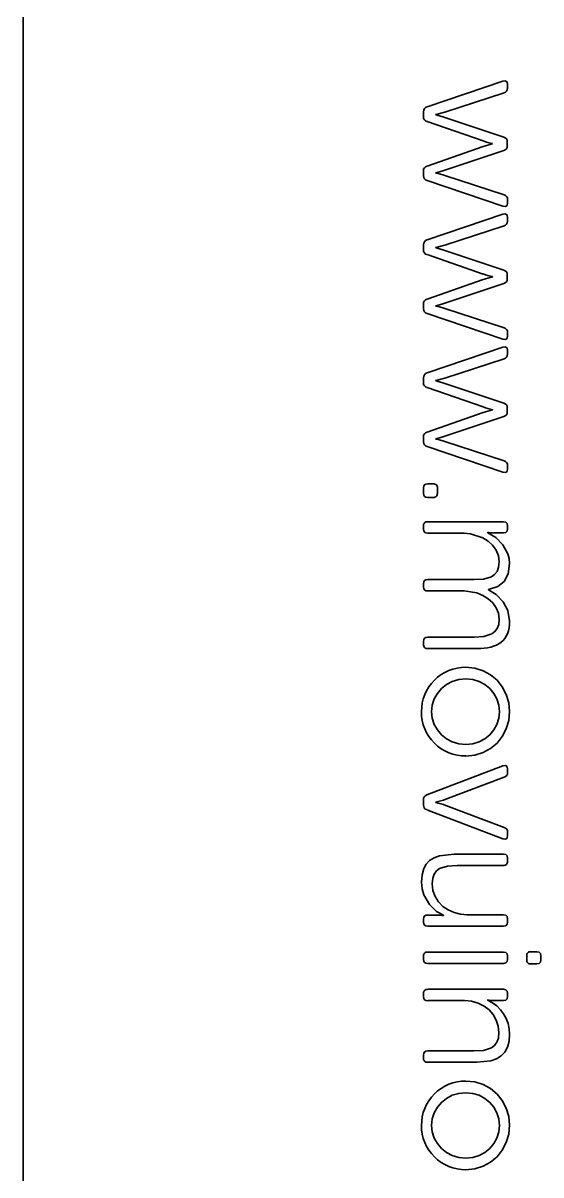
# Model space of a CAD drawing. Extents: x 327 to 941, y 153 to 765.
# Drawn here: x 835.78 to 845.1, y 414.06 to 434.78 of the extents above; entities that cross this region are included whole.
import ezdxf

# ---------------------------------------------------------------- set-up
doc = ezdxf.new("R2010")
doc.units = 0

msp = doc.modelspace()

# ---------------------------------------------------------------- linework, layer by layer
at = {"color": 7, "lineweight": 35}
for p, q in [((835.78, 421.625), (835.78, 448.5)), ((835.78, 448.5), (835.78, 392.5)), ((835.78, 392.5), (835.78, 419.375))]:
    msp.add_line(p, q, dxfattribs=at)
at = {"color": 7, "lineweight": 35, "ltscale": 0.036023}
for p, q in [((843.046, 433.271), (844.41, 433.734)), ((844.41, 431.483), (843.046, 431.945)), ((843.046, 430.878), (844.41, 431.341)), ((844.41, 429.09), (843.046, 429.553)), ((843.046, 428.486), (844.41, 428.949)), ((844.41, 426.698), (843.046, 427.16))]:
    msp.add_line(p, q, dxfattribs=at)
at = {"color": 7, "lineweight": 35, "ltscale": 0.027966}
for p, q in [((844.431, 433.523), (843.367, 433.178)), ((844.431, 431.131), (843.367, 430.785)), ((844.431, 428.739), (843.367, 428.393))]:
    msp.add_line(p, q, dxfattribs=at)
at = {"color": 7, "lineweight": 35, "ltscale": 0.001576}
for p, q in [((844.494, 433.671), (844.494, 433.608)), ((844.494, 431.606), (844.494, 431.543)), ((844.494, 431.278), (844.494, 431.215)), ((844.494, 429.213), (844.494, 429.15)), ((844.494, 428.886), (844.494, 428.823)), ((844.494, 426.821), (844.494, 426.758))]:
    msp.add_line(p, q, dxfattribs=at)
at = {"color": 7, "lineweight": 35, "ltscale": 0.002335}
msp.add_line((842.982, 433.09), (842.982, 433.184), dxfattribs=at)
at = {"color": 7, "lineweight": 35, "ltscale": 0.00421}
for p, q in [((843.367, 433.178), (843.205, 433.132)), ((843.367, 430.785), (843.205, 430.74)), ((843.367, 428.393), (843.205, 428.348))]:
    msp.add_line(p, q, dxfattribs=at)
at = {"color": 7, "lineweight": 35, "ltscale": 0.000146484}
for p, q in [((843.205, 433.132), (843.205, 433.127)), ((844.221, 432.604), (844.221, 432.609)), ((843.205, 432.087), (843.205, 432.081)), ((843.205, 430.74), (843.205, 430.734)), ((844.221, 430.211), (844.221, 430.217)), ((843.205, 428.348), (843.205, 428.342)), ((844.221, 427.819), (844.221, 427.825)), ((843.205, 427.302), (843.205, 427.296)), ((843.34, 418.724), (843.34, 418.73))]:
    msp.add_line(p, q, dxfattribs=at)
at = {"color": 7, "lineweight": 35, "ltscale": 0.002763}
for p, q in [((843.205, 433.127), (843.311, 433.097)), ((843.205, 430.734), (843.311, 430.704)), ((843.205, 428.342), (843.311, 428.312))]:
    msp.add_line(p, q, dxfattribs=at)
at = {"color": 7, "lineweight": 35, "ltscale": 0.001469}
for p, q in [((843.311, 433.097), (843.367, 433.078)), ((843.311, 430.704), (843.367, 430.686)), ((843.311, 428.312), (843.367, 428.293))]:
    msp.add_line(p, q, dxfattribs=at)
at = {"color": 7, "lineweight": 35, "ltscale": 0.027937}
for p, q in [((843.367, 433.078), (844.428, 432.727)), ((843.367, 430.686), (844.428, 430.334)), ((843.367, 428.293), (844.428, 427.942))]:
    msp.add_line(p, q, dxfattribs=at)
at = {"color": 7, "lineweight": 35, "ltscale": 0.02678}
for p, q in [((844.058, 432.658), (843.046, 433.006)), ((844.058, 430.265), (843.046, 430.614)), ((844.058, 427.873), (843.046, 428.221))]:
    msp.add_line(p, q, dxfattribs=at)
at = {"color": 7, "lineweight": 35, "ltscale": 0.026805}
for p, q in [((843.046, 432.207), (844.058, 432.558)), ((843.046, 429.814), (844.058, 430.166)), ((843.046, 427.422), (844.058, 427.774))]:
    msp.add_line(p, q, dxfattribs=at)
at = {"color": 7, "lineweight": 35, "ltscale": 0.02794}
for p, q in [((844.428, 432.486), (843.367, 432.135)), ((844.428, 430.094), (843.367, 429.742)), ((844.428, 427.702), (843.367, 427.35))]:
    msp.add_line(p, q, dxfattribs=at)
at = {"color": 7, "lineweight": 35, "ltscale": 0.0018}
msp.add_line((844.488, 432.643), (844.488, 432.571), dxfattribs=at)
at = {"color": 7, "lineweight": 35, "ltscale": 0.002325}
for p, q in [((842.982, 432.03), (842.982, 432.123)), ((842.982, 429.637), (842.982, 429.73)), ((842.982, 427.245), (842.982, 427.338))]:
    msp.add_line(p, q, dxfattribs=at)
at = {"color": 7, "lineweight": 35, "ltscale": 0.002765}
for p, q in [((843.311, 432.117), (843.205, 432.087)), ((843.311, 429.724), (843.205, 429.694)), ((843.311, 427.332), (843.205, 427.302))]:
    msp.add_line(p, q, dxfattribs=at)
at = {"color": 7, "lineweight": 35, "ltscale": 0.001467}
for p, q in [((843.367, 432.135), (843.311, 432.117)), ((843.367, 429.742), (843.311, 429.724)), ((843.367, 427.35), (843.311, 427.332))]:
    msp.add_line(p, q, dxfattribs=at)
at = {"color": 7, "lineweight": 35, "ltscale": 0.027964}
for p, q in [((843.367, 432.036), (844.431, 431.69)), ((843.367, 429.643), (844.431, 429.297)), ((843.367, 427.251), (844.431, 426.905))]:
    msp.add_line(p, q, dxfattribs=at)
at = {"color": 7, "lineweight": 35, "ltscale": 0.002334}
for p, q in [((842.982, 430.698), (842.982, 430.791)), ((842.982, 428.306), (842.982, 428.399))]:
    msp.add_line(p, q, dxfattribs=at)
at = {"color": 7, "lineweight": 35, "ltscale": 0.001801}
for p, q in [((844.488, 430.25), (844.488, 430.178)), ((844.488, 427.858), (844.488, 427.786))]:
    msp.add_line(p, q, dxfattribs=at)
at = {"color": 7, "lineweight": 35, "ltscale": 0.000145721}
msp.add_line((843.205, 429.694), (843.205, 429.688), dxfattribs=at)
at = {"color": 7, "lineweight": 35, "ltscale": 0.002557}
for p, q in [((843.058, 426.49), (843.16, 426.49)), ((843.16, 426.246), (843.058, 426.246))]:
    msp.add_line(p, q, dxfattribs=at)
at = {"color": 7, "lineweight": 35, "ltscale": 0.00248}
for p, q in [((842.982, 426.319), (842.982, 426.418)), ((843.232, 426.418), (843.232, 426.319))]:
    msp.add_line(p, q, dxfattribs=at)
at = {"color": 7, "lineweight": 35, "ltscale": 0.00143}
for p, q in [((842.982, 425.676), (842.982, 425.733)), ((844.494, 419.758), (844.494, 419.701)), ((842.982, 417.936), (842.982, 417.993)), ((844.494, 417.993), (844.494, 417.936)), ((842.982, 417.266), (842.982, 417.323))]:
    msp.add_line(p, q, dxfattribs=at)
at = {"color": 7, "lineweight": 35, "ltscale": 0.034038}
for p, q in [((843.058, 425.808), (844.419, 425.808)), ((844.419, 418.534), (843.058, 418.534)), ((843.058, 418.069), (844.419, 418.069)), ((844.419, 417.864), (843.058, 417.864)), ((843.058, 417.398), (844.419, 417.398))]:
    msp.add_line(p, q, dxfattribs=at)
at = {"color": 7, "lineweight": 35, "ltscale": 0.016382}
for p, q in [((843.713, 425.604), (843.058, 425.604)), ((843.713, 424.563), (843.058, 424.563))]:
    msp.add_line(p, q, dxfattribs=at)
at = {"color": 7, "lineweight": 35, "ltscale": 0.000154877}
for p, q in [((844.137, 425.619), (844.137, 425.612)), ((844.152, 424.591), (844.152, 424.584)), ((843.202, 420.765), (843.202, 420.758))]:
    msp.add_line(p, q, dxfattribs=at)
at = {"color": 7, "lineweight": 35, "ltscale": 0.004358}
for p, q in [((844.419, 425.607), (844.245, 425.607)), ((843.058, 418.733), (843.232, 418.733)), ((844.419, 417.197), (844.245, 417.197))]:
    msp.add_line(p, q, dxfattribs=at)
at = {"color": 7, "lineweight": 35, "ltscale": 0.001353}
msp.add_line((844.494, 425.733), (844.494, 425.679), dxfattribs=at)
at = {"color": 7, "lineweight": 35, "ltscale": 0.001421}
for p, q in [((842.982, 424.636), (842.982, 424.693)), ((844.494, 418.664), (844.494, 418.607)), ((842.982, 416.16), (842.982, 416.217))]:
    msp.add_line(p, q, dxfattribs=at)
at = {"color": 7, "lineweight": 35, "ltscale": 0.020894}
for p, q in [((843.058, 424.768), (843.893, 424.768)), ((843.058, 423.731), (843.893, 423.731))]:
    msp.add_line(p, q, dxfattribs=at)
at = {"color": 7, "lineweight": 35, "ltscale": 0.001352}
for p, q in [((842.982, 423.602), (842.982, 423.656)), ((842.982, 418.607), (842.982, 418.661)), ((844.494, 417.323), (844.494, 417.269))]:
    msp.add_line(p, q, dxfattribs=at)
at = {"color": 7, "lineweight": 35, "ltscale": 0.022169}
for p, q in [((843.944, 423.526), (843.058, 423.526)), ((843.944, 416.085), (843.058, 416.085))]:
    msp.add_line(p, q, dxfattribs=at)
at = {"color": 7, "lineweight": 35, "ltscale": 0.053751}
msp.add_line((835.78, 419.425), (835.78, 421.575), dxfattribs=at)
at = {"color": 7, "lineweight": 35, "ltscale": 0.036627}
msp.add_line((843.04, 420.894), (844.407, 421.42), dxfattribs=at)
at = {"color": 7, "lineweight": 35, "ltscale": 0.001653}
msp.add_line((844.494, 421.363), (844.494, 421.296), dxfattribs=at)
at = {"color": 7, "lineweight": 35, "ltscale": 0.028064}
msp.add_line((844.434, 421.215), (843.385, 420.816), dxfattribs=at)
at = {"color": 7, "lineweight": 35, "ltscale": 0.002472}
msp.add_line((842.982, 420.71), (842.982, 420.809), dxfattribs=at)
at = {"color": 7, "lineweight": 35, "ltscale": 0.028039}
msp.add_line((843.385, 420.704), (844.434, 420.307), dxfattribs=at)
at = {"color": 7, "lineweight": 35, "ltscale": 0.036625}
msp.add_line((844.407, 420.103), (843.04, 420.629), dxfattribs=at)
at = {"color": 7, "lineweight": 35, "ltscale": 0.001572}
msp.add_line((844.494, 420.226), (844.494, 420.164), dxfattribs=at)
at = {"color": 7, "lineweight": 35, "ltscale": 0.02216}
msp.add_line((843.533, 419.83), (844.419, 419.83), dxfattribs=at)
at = {"color": 7, "lineweight": 35, "ltscale": 0.020808}
msp.add_line((844.419, 419.625), (843.587, 419.625), dxfattribs=at)
at = {"color": 7, "lineweight": 35, "ltscale": 0.016226}
msp.add_line((843.77, 418.739), (844.419, 418.739), dxfattribs=at)
at = {"color": 7, "lineweight": 35, "ltscale": 0.001878}
for p, q in [((844.84, 417.927), (844.84, 418.002)), ((845.095, 418.002), (845.095, 417.927))]:
    msp.add_line(p, q, dxfattribs=at)
at = {"color": 7, "lineweight": 35, "ltscale": 0.002704}
for p, q in [((844.912, 418.075), (845.02, 418.075)), ((845.02, 417.855), (844.912, 417.855))]:
    msp.add_line(p, q, dxfattribs=at)
at = {"color": 7, "lineweight": 35, "ltscale": 0.016605}
msp.add_line((843.722, 417.194), (843.058, 417.194), dxfattribs=at)
at = {"color": 7, "lineweight": 35, "ltscale": 0.00015564}
msp.add_line((844.137, 417.209), (844.137, 417.203), dxfattribs=at)
at = {"color": 7, "lineweight": 35, "ltscale": 0.020816}
msp.add_line((843.058, 416.289), (843.89, 416.289), dxfattribs=at)
at = {"color": 7, "lineweight": 35}
for points in [[(844.41, 433.734), (844.457, 433.737), (844.485, 433.716), (844.494, 433.671)], [(844.494, 431.543), (844.485, 431.498), (844.457, 431.478), (844.41, 431.483)], [(844.41, 431.341), (844.457, 431.345), (844.485, 431.324), (844.494, 431.278)], [(844.494, 429.15), (844.485, 429.106), (844.457, 429.086), (844.41, 429.09)], [(844.41, 428.949), (844.457, 428.953), (844.485, 428.931), (844.494, 428.886)], [(844.494, 426.758), (844.485, 426.714), (844.457, 426.694), (844.41, 426.698)], [(844.344, 425.087), (844.33, 425.196), (844.288, 425.297), (844.225, 425.386), (844.143, 425.461), (844.047, 425.521), (843.827, 425.594), (843.713, 425.604)], [(844.137, 425.612), (844.284, 425.528), (844.41, 425.396), (844.497, 425.234), (844.522, 425.146), (844.53, 425.056)], [(844.419, 425.808), (844.461, 425.8), (844.486, 425.775), (844.494, 425.733)], [(844.494, 425.679), (844.486, 425.639), (844.461, 425.615), (844.419, 425.607)], [(843.893, 424.768), (844.059, 424.777), (844.203, 424.819), (844.26, 424.859), (844.305, 424.915), (844.334, 424.989), (844.344, 425.087)], [(844.53, 425.056), (844.507, 424.871), (844.436, 424.735), (844.317, 424.643), (844.152, 424.591)], [(844.152, 424.584), (844.292, 424.499), (844.413, 424.37), (844.499, 424.21), (844.53, 424.028)], [(844.344, 424.056), (844.33, 424.165), (844.29, 424.263), (844.227, 424.35), (844.146, 424.424), (844.05, 424.484), (843.943, 424.528), (843.713, 424.563)], [(843.893, 423.731), (844.068, 423.743), (844.21, 423.791), (844.266, 423.834), (844.308, 423.89), (844.335, 423.963), (844.344, 424.056)], [(843.746, 423.19), (843.908, 423.174), (844.057, 423.127), (844.19, 423.053), (844.305, 422.956), (844.399, 422.838), (844.47, 422.703), (844.515, 422.554), (844.531, 422.394)], [(843.746, 422.98), (843.618, 422.968), (843.501, 422.933), (843.396, 422.878), (843.306, 422.807), (843.232, 422.721), (843.176, 422.621), (843.141, 422.509), (843.129, 422.391), (843.141, 422.274), (843.176, 422.163), (843.232, 422.064), (843.306, 421.977), (843.396, 421.906), (843.501, 421.851), (843.619, 421.816), (843.745, 421.804)], [(843.745, 421.804), (843.871, 421.816), (843.985, 421.851), (844.087, 421.906), (844.176, 421.977), (844.248, 422.064), (844.302, 422.163), (844.336, 422.274), (844.347, 422.391), (844.336, 422.509), (844.302, 422.621), (844.248, 422.721), (844.176, 422.807), (844.088, 422.878), (843.985, 422.933), (843.87, 422.968), (843.746, 422.98)], [(844.531, 422.394), (844.515, 422.233), (844.47, 422.083), (844.399, 421.947), (844.305, 421.828), (844.19, 421.731), (844.057, 421.657), (843.908, 421.61), (843.745, 421.594)], [(844.407, 421.42), (844.455, 421.426), (844.472, 421.42), (844.49, 421.395), (844.494, 421.363)], [(844.494, 420.164), (844.49, 420.129), (844.485, 420.117), (844.472, 420.103), (844.456, 420.097), (844.407, 420.103)], [(842.946, 419.325), (842.957, 419.459), (842.987, 419.569), (843.031, 419.649), (843.091, 419.713), (843.173, 419.765), (843.273, 419.801), (843.533, 419.83)], [(844.419, 419.83), (844.461, 419.822), (844.486, 419.798), (844.494, 419.758)], [(843.587, 419.625), (843.415, 419.615), (843.273, 419.571), (843.217, 419.53), (843.175, 419.472), (843.148, 419.396), (843.139, 419.298)], [(843.34, 418.73), (843.217, 418.8), (843.088, 418.924), (842.987, 419.098), (842.957, 419.205), (842.946, 419.325)], [(843.139, 419.298), (843.152, 419.175), (843.191, 419.065), (843.252, 418.969), (843.331, 418.889), (843.426, 418.825), (843.532, 418.778), (843.649, 418.749), (843.77, 418.739)], [(844.419, 418.739), (844.461, 418.731), (844.486, 418.705), (844.494, 418.664)], [(844.494, 418.607), (844.486, 418.567), (844.461, 418.542), (844.419, 418.534)], [(844.419, 418.069), (844.461, 418.06), (844.486, 418.035), (844.494, 417.993)], [(844.494, 417.936), (844.486, 417.896), (844.461, 417.872), (844.419, 417.864)], [(845.02, 418.075), (845.062, 418.067), (845.087, 418.043), (845.095, 418.002)], [(845.095, 417.927), (845.087, 417.887), (845.062, 417.863), (845.02, 417.855)], [(844.419, 417.398), (844.461, 417.39), (844.486, 417.365), (844.494, 417.323)], [(844.338, 416.62), (844.326, 416.736), (844.292, 416.845), (844.236, 416.943), (844.162, 417.027), (844.072, 417.096), (843.967, 417.149), (843.849, 417.182), (843.722, 417.194)], [(844.494, 417.269), (844.486, 417.229), (844.461, 417.205), (844.419, 417.197)], [(843.89, 416.289), (844.062, 416.3), (844.204, 416.345), (844.26, 416.387), (844.302, 416.446), (844.329, 416.522), (844.338, 416.62)], [(844.53, 416.593), (844.521, 416.463), (844.491, 416.355), (844.443, 416.268), (844.377, 416.199), (844.293, 416.147), (844.192, 416.112), (843.944, 416.085)], [(843.746, 415.748), (843.908, 415.732), (844.057, 415.685), (844.19, 415.611), (844.305, 415.514), (844.399, 415.396), (844.47, 415.261), (844.515, 415.112), (844.531, 414.952)], [(843.746, 415.538), (843.618, 415.526), (843.501, 415.491), (843.396, 415.436), (843.306, 415.365), (843.232, 415.279), (843.176, 415.179), (843.141, 415.067), (843.129, 414.949), (843.141, 414.832), (843.176, 414.721), (843.232, 414.622), (843.306, 414.535), (843.396, 414.464), (843.501, 414.409), (843.619, 414.375), (843.745, 414.362)], [(843.745, 414.362), (843.871, 414.375), (843.985, 414.409), (844.087, 414.464), (844.176, 414.535), (844.248, 414.622), (844.302, 414.721), (844.336, 414.832), (844.347, 414.949), (844.336, 415.067), (844.302, 415.179), (844.248, 415.279), (844.176, 415.365), (844.088, 415.436), (843.985, 415.491), (843.87, 415.526), (843.746, 415.538)], [(844.531, 414.952), (844.515, 414.791), (844.47, 414.641), (844.399, 414.505), (844.305, 414.387), (844.19, 414.289), (844.057, 414.215), (843.908, 414.168), (843.745, 414.152)]]:
    msp.add_lwpolyline(points, dxfattribs=at)
for centre, radius, start, end in [((844.415, 433.601), 0.0787, 281.5281, 4.7762), ((843.066, 433.19), 0.0836, 104.2457, 183.9375), ((843.061, 433.084), 0.0787, 175.2238, 258.4719), ((844.855, 435.036), 2.508, 251.4852, 255.3525), ((844.41, 432.65), 0.0786, 354.2662, 76.4109), ((844.433, 431.547), 1.078, 101.3555, 110.3134), ((844.41, 432.563), 0.0782, 283.3473, 5.7155), ((843.061, 432.129), 0.0787, 101.5281, 184.7762), ((843.062, 432.023), 0.0791, 175.1984, 258.2328), ((843.027, 431.128), 0.969, 69.4381, 79.4105), ((844.415, 431.612), 0.0791, 355.1984, 78.2328), ((844.415, 431.208), 0.0787, 281.5281, 4.7762), ((843.066, 430.797), 0.0836, 104.2457, 183.9375), ((843.061, 430.691), 0.0787, 175.2238, 258.4719), ((844.855, 432.644), 2.508, 251.4852, 255.3525), ((844.433, 429.154), 1.078, 101.3555, 110.3134), ((844.41, 430.258), 0.0786, 354.2662, 76.4109), ((844.41, 430.17), 0.0782, 283.3473, 5.7155), ((843.061, 429.737), 0.0787, 101.5281, 184.7762), ((843.062, 429.63), 0.0791, 175.1984, 258.2328), ((843.027, 428.736), 0.969, 69.4381, 79.4105), ((844.415, 429.22), 0.0791, 355.1984, 78.2328), ((844.415, 428.816), 0.0787, 281.5281, 4.7762), ((843.066, 428.405), 0.0836, 104.2457, 183.9375), ((843.061, 428.299), 0.0787, 175.2238, 258.4719), ((844.41, 427.866), 0.0786, 354.2662, 76.4109), ((844.855, 430.251), 2.508, 251.4852, 255.3525), ((844.433, 426.762), 1.078, 101.3555, 110.3134), ((844.41, 427.778), 0.0782, 283.3473, 5.7155), ((843.061, 427.344), 0.0787, 101.5281, 184.7762), ((843.027, 426.343), 0.969, 69.4381, 79.4105), ((843.062, 427.238), 0.0791, 175.1984, 258.2328), ((844.415, 426.827), 0.0791, 355.1984, 78.2328), ((843.17, 426.428), 0.0622, 351.22, 98.78), ((843.169, 426.309), 0.0623, 261.3196, 9.0001), ((843.047, 425.743), 0.0647, 81.0403, 188.9592), ((844.235, 426.015), 0.409, 256.0303, 271.327), ((843.048, 423.592), 0.0649, 171.215, 278.785), ((843.737, 422.4), 0.79, 89.3315, 180.6523), ((843.736, 422.385), 0.79, 179.5601, 270.6812), ((844.417, 421.29), 0.0767, 282.6646, 4.6052), ((843.064, 420.816), 0.0811, 107.2421, 184.7818), ((843.059, 420.703), 0.0759, 174.2757, 255.5715), ((842.897, 422.199), 1.467, 281.9852, 289.4201), ((843.013, 419.777), 0.999, 68.1248, 79.0999), ((844.418, 420.233), 0.0761, 355.2326, 77.6913), ((844.429, 419.69), 0.0647, 261.0408, 8.9597), ((843.256, 418.361), 0.372, 76.9411, 93.7088), ((843.047, 418.004), 0.0647, 81.0403, 188.9592), ((844.903, 418.012), 0.0623, 81.3196, 189.0001), ((844.902, 417.918), 0.0622, 171.22, 278.78), ((843.047, 417.333), 0.0647, 81.0403, 188.9592), ((844.235, 417.606), 0.409, 256.0303, 271.327), ((843.858, 416.59), 0.673, 0.2203, 65.5441), ((843.047, 416.15), 0.0647, 171.0408, 278.9597), ((843.737, 414.958), 0.79, 89.3315, 180.6523), ((843.736, 414.943), 0.79, 179.5601, 270.6812)]:
    msp.add_arc(centre, radius, start, end, dxfattribs=at)
for centre, major_axis, ratio, start_param, end_param in [((847.007, 422.632), (4.007, -3.839), 0.096964, 3.040716, 3.234213), ((851.189, 434.151), (8.189, 7.885), 0.067754, 3.07644, 3.211836), ((847.007, 429.462), (4.007, 3.839), 0.096964, 3.048972, 3.242469), ((851.189, 416.524), (8.187, -8.225), 0.067801, 3.074206, 3.209603), ((851.189, 432.468), (8.189, 7.885), 0.067754, 3.07644, 3.211836), ((756.417, 515.068), (87.992, -91.401), 0.050662, 6.276775, 6.335795), ((851.189, 415.487), (8.187, -8.225), 0.067801, 3.074206, 3.209603), ((726.144, 530.835), (118.294, -107.139), 0.050956, 6.226983, 6.273158), ((851.189, 426.439), (8.189, 7.885), 0.067754, 3.07644, 3.211836), ((847.007, 414.875), (4.007, -3.839), 0.096964, 3.040716, 3.234213), ((847.007, 421.723), (4.007, 3.839), 0.096964, 3.048972, 3.242469), ((847.007, 421.052), (4.007, 3.839), 0.096964, 3.048972, 3.242469), ((851.189, 408.384), (8.189, -7.885), 0.067754, 3.071349, 3.206745)]:
    msp.add_ellipse(centre, major_axis=major_axis, ratio=ratio, start_param=start_param, end_param=end_param, dxfattribs=at)

doc.saveas('drawing.dxf')
